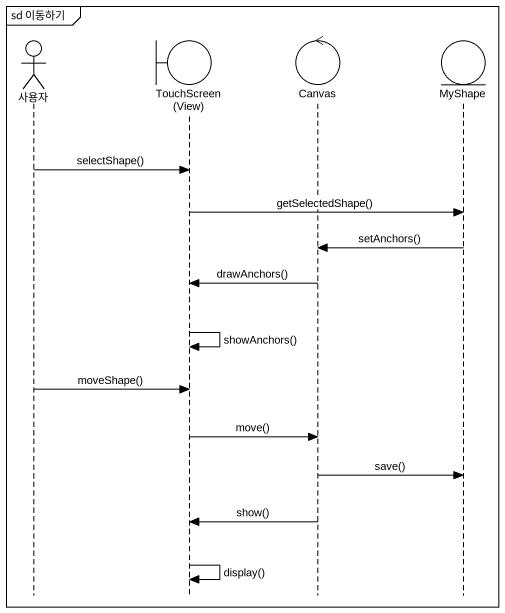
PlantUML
@startuml
mainframe sd 이동하기
hide footbox
actor 사용자
boundary "TouchScreen (View)" as TouchScreen_View
control Canvas
entity MyShape

사용자 -> TouchScreen_View : selectShape()
TouchScreen_View -> MyShape : getSelectedShape()
MyShape -> Canvas : setAnchors()
Canvas -> TouchScreen_View : drawAnchors()
TouchScreen_View -> TouchScreen_View : showAnchors()
사용자 -> TouchScreen_View : moveShape()
TouchScreen_View -> Canvas : move()
Canvas -> MyShape : save()
Canvas -> TouchScreen_View : show()
TouchScreen_View -> TouchScreen_View : display()
@enduml
